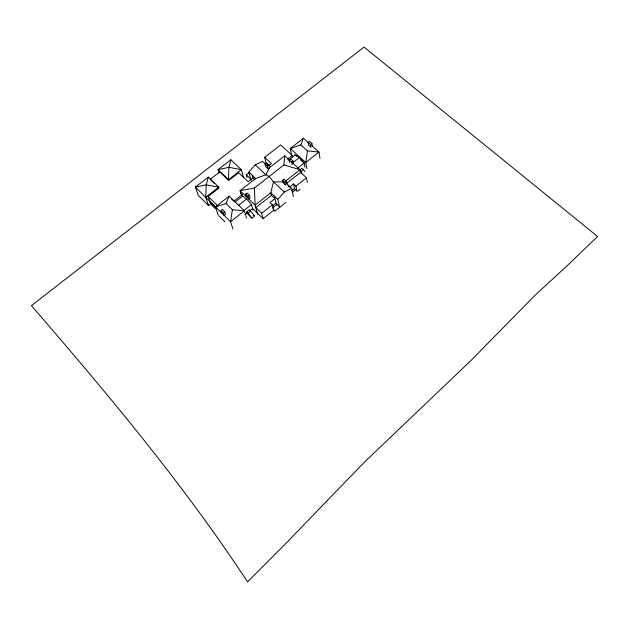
<?xml version="1.0" encoding="UTF-8"?>
<svg xmlns="http://www.w3.org/2000/svg" width="629" height="629" viewBox="0 0 629 629"><rect width="100%" height="100%" fill="white"/><g stroke="black" fill="none" stroke-linecap="round" stroke-linejoin="round"><path stroke-width="0.94" d="M219.104 173.109L218.019 169.649L228.964 167.322L241.332 169.673L228.453 179.65L228.964 167.322L230.851 159.782L241.332 169.673L243.502 177.472M205.707 197.27L206.257 184.832L208.356 177.087L218.75 187.167L205.707 197.27L208.616 205.659L210.125 204.48M241.127 194.392L240.05 190.681L254.415 188.024L283.883 164.955L284.756 155.788L291.62 162.14L292.171 164.861M291.667 155.622L290.26 148.507L300.866 144.953L307.439 150.842L305.757 162.51L306.858 168.666M218.232 215.157L215.433 206.839L225.96 203.458L232.384 209.716L230.568 221.722L232.895 229.003M300.866 144.953L303.422 138.254L308.367 142.657M225.96 203.458L229.192 196.114L244.39 210.833L246.544 218.216M251.05 180.287L248.848 172.071L255.24 164.853L262.56 161.417L265.981 164.578M274.299 196.028L275.997 203.167L279.685 207.358L277.806 199.338L284.339 192.01L291.652 188.378L293.342 196.507M249.737 210.786L252.575 208.537L263.103 218.664L273.788 210.18L272.467 204.763L270.045 202.467L274.912 198.622L271.429 195.336L270.8 192.741L273.466 181.867L269.212 176.442L265.863 174.768L255.24 164.853M297.792 191.122L300.041 189.337M285.755 202.538L274.857 211.195L273.686 209.756M253.306 214.788L254.643 216.085L249.43 209.701L246.772 211.792L247.307 213.648L251.993 218.184L253.982 216.612M263.103 218.664L261.68 213.302L272.467 204.763M289.371 187.183L293.499 183.92L294.443 188.551L296.959 191.279L295.929 186.168L306.496 177.803L300.536 172.37L300.033 169.696L293.09 163.375M272.546 205.903L275.997 203.167M291.714 190.713L294.443 188.551M272.365 208.136L277.2 204.307M292.233 192.38L295.654 189.667M285.597 185.146L285.016 182.481L286.415 181.38L284.033 179.179L282.641 180.271L283.223 182.945L285.008 184.596M244.948 214.56L247.087 212.869M246.772 211.792L248.156 213.129L250.806 211.037M299.388 170.317L300.788 171.599L303.367 169.571L304.963 171.717M271.429 195.336L255.806 207.664L261.68 213.302M286.722 183.275L300.536 172.37M243.848 210.605L251.482 204.59L246.662 198.984L242.629 196.091L242.204 194.613L240.805 193.268M297.517 168.352L304.177 163.108L299.396 157.612L295.174 154.97L288.428 160.246M285.385 181.246L300.033 169.696L283.883 164.955M300.033 169.814L301.959 168.289L303.367 169.571M291.62 162.14L292.996 161.063L290.629 158.909L289.254 159.986L289.812 162.707M249.398 195.257L250.122 197.876L248.714 198.984L247.983 196.366L249.398 195.257L247.063 193.024L245.656 194.133L246.395 196.751M238.257 205.581L246.662 198.984M292.737 162.84L299.396 157.612M267.451 168.305L265.713 166.685L265.061 163.972L266.444 162.903L268.772 165.057L269.416 167.762L265.863 174.768L255.665 178.494L240.05 190.681L255.115 205.109L257.662 214.473M284.756 155.788L268.033 168.839L267.388 166.135L265.061 163.972M220.983 210.566L222.407 209.457L224.71 211.714L225.536 214.269L224.121 215.385L223.287 212.83L220.983 210.566L221.825 213.129M310.404 146.722L308.635 145.15L308.163 142.382L309.515 141.321L311.882 143.428L312.338 146.195M242.204 194.613L233.807 201.178L231.323 198.772M287.429 159.239L292.233 155.481L280.613 144.937L264.675 157.313L266.028 162.99L268.701 165.466M235.018 202.051L242.629 196.091M223.287 212.83L224.71 211.714M310.993 147.249L310.529 144.489L311.882 143.428M267.388 166.135L268.772 165.057M215.433 206.839L229.192 196.114M303.422 138.254L290.26 148.507L305.757 162.51L318.974 152.1L311.905 145.802M252.253 175.271L252.944 177.913L248.117 181.679L238.706 172.763L228.712 180.507L219.78 171.945L210.125 179.383L214.23 183.369M268.669 165.655L271.398 163.524L264.675 157.313M247 177.457L246.301 174.893L249.32 172.543M215.558 208.742L210.746 204L208.152 196.437L219.026 188.016L217.658 186.687M208.356 177.087L195.352 187.088L198.379 195.556L208.616 205.659M230.851 159.782L218.019 169.649L228.453 179.65M283.687 181.852L273.466 181.867L284.339 192.01M232.384 209.716L244.39 210.833L230.568 221.722L195.352 187.088L206.257 184.832L218.75 187.167M307.439 150.842L318.974 152.1L319.957 158.327M308.163 142.382L310.529 144.489M295.174 154.97L296.558 156.22M300.709 159.978L304.177 163.108L304.923 167.251M293.499 183.92L295.929 186.168M286.722 183.81L291.652 188.378M282.641 180.271L285.016 182.481M248.848 172.071L255.665 178.494M277.806 199.338L270.8 192.741L255.115 205.109L254.415 188.024M252.944 177.913L254.989 179.839M246.301 174.893L250.727 179.068M245.656 194.133L247.983 196.366M208.152 196.437L217.878 205.99M210.015 201.87L216.219 207.979M218.916 215.826L225.033 221.864M248.156 213.129L251.993 218.184M300.788 171.599L301.857 173.03M251.482 204.59L252.976 209.96M286.415 181.38L286.981 184.053M288.121 185.107L288.499 186.852M292.996 161.063L293.539 163.784M292.233 155.481L292.54 157.03M306.496 177.803L307.345 182.465M327.41 500.377L288.357 540.909L247.574 581.927C183.283 484 107.873 394.179 31.45 305.623L364.042 47.073L597.55 236.488L567.232 265.674L535.318 294.993L471.451 360.047L364.859 461.741L327.41 500.377"/></g></svg>
